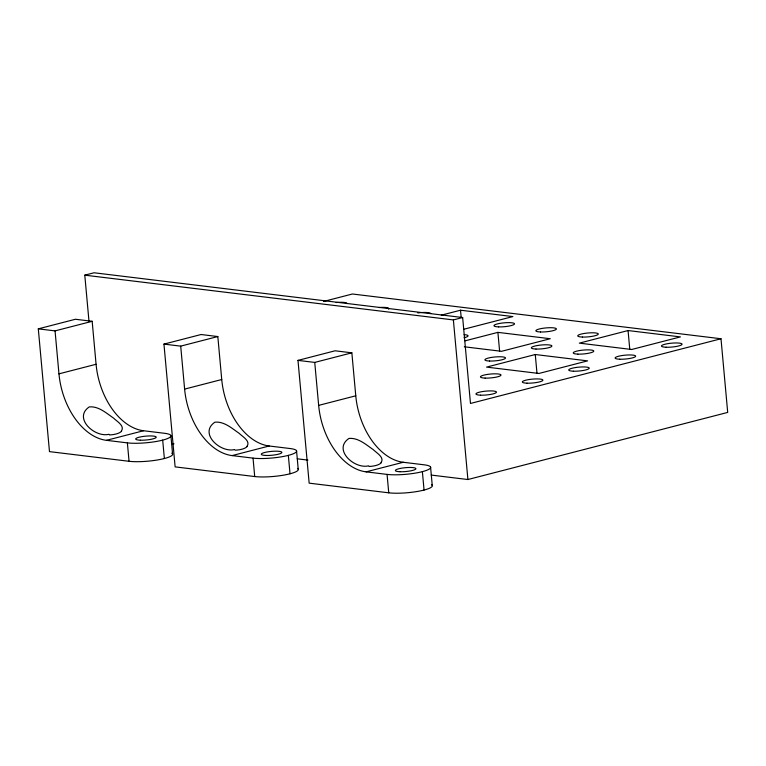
<?xml version="1.0" encoding="UTF-8"?>
<svg xmlns="http://www.w3.org/2000/svg" width="766" height="766" viewBox="0 0 766 766"><rect width="100%" height="100%" fill="white"/><g stroke="black" fill="none" stroke-linecap="round" stroke-linejoin="round"><path stroke-width="1.15" d="M121.344 431.095C125.222 425.848 116.623 421.233 113.492 418.054C106.282 413.113 98.575 406.018 89.249 406.909C72.904 417.968 94.678 437.884 108.963 434.293M246.997 446.348C250.875 441.101 242.276 436.486 239.145 433.317C231.935 428.366 224.227 421.271 214.901 422.171C198.557 433.23 220.33 453.137 234.616 449.546M381.028 462.626C384.905 457.379 376.307 452.763 373.176 449.585C365.976 444.644 358.258 437.549 348.942 438.439C332.597 449.508 354.361 469.414 368.657 465.824M89.019 321.624L84.787 275.166L94.065 272.773L462.654 317.526L470.477 403.462L720.998 338.754L727.7 412.414L467.902 479.526L431.162 475.064M171.795 453.166A25.106 4.701 -5.2 0 1 159.51 459.6A25.106 4.701 -5.2 0 1 129.052 461.285L49.474 451.624L38.3 328.853L75.413 319.259L92.169 321.299L96.076 364.271A62.755 40.521 75.5 0 0 143.548 430.741L164.489 433.288A25.106 4.701 -5.2 0 1 162.689 440.115L164.364 458.528M38.3 328.853L55.056 330.883L92.169 321.299M323.549 301.459L352.408 294L720.998 338.754M297.447 468.428A25.106 4.701 -5.2 0 1 285.163 474.863A25.106 4.701 -5.2 0 1 254.714 476.548L175.127 466.877L163.953 344.106L201.065 334.522L217.822 336.552L221.738 379.524A62.755 40.521 75.5 0 0 269.201 445.994L290.151 448.541A25.106 4.701 -5.2 0 1 288.342 455.368L290.017 473.781M55.056 330.883L58.963 373.856L96.076 364.271M163.953 344.106L180.709 346.136L217.822 336.552M441.264 315.18L460.519 310.211L512.875 316.569L464.167 329.15M180.709 346.136L184.616 389.109L221.738 379.524M84.787 275.166L453.376 319.92L462.654 317.526M431.478 484.696A25.106 4.701 -5.2 0 1 419.194 491.13A25.106 4.701 -5.2 0 1 388.745 492.816L309.158 483.155L297.984 360.384L335.106 350.79L351.853 352.829L355.769 395.802A62.755 40.521 75.5 0 0 403.242 462.271L424.182 464.818A25.106 4.701 -5.2 0 1 422.382 471.645L424.058 490.058M297.984 360.384L314.74 362.414L351.853 352.829M465.048 340.851L497.9 332.367L550.256 338.725L501.538 351.307L464.311 346.787M58.963 373.856A62.755 40.521 75.5 0 0 106.436 440.326L143.548 430.741M314.74 362.414L318.656 405.386L355.769 395.802M535.271 354.524L486.563 367.106L538.919 373.463L587.627 360.872L535.271 354.524L536.995 373.396M628.063 330.548L579.345 343.139L631.701 349.488L680.419 336.906L628.063 330.548L629.776 349.43M184.616 389.109A62.755 40.521 75.5 0 0 232.088 455.588L269.201 445.994M318.656 405.386A62.755 40.521 75.5 0 0 366.119 471.856L403.242 462.271M171.613 443.552L173.978 443.84M297.237 458.805L307.903 460.098M106.436 440.326L127.376 442.872A25.106 4.701 -5.2 0 0 162.689 440.115M232.088 455.588L253.039 458.125A25.106 4.701 -5.2 0 0 288.342 455.368M366.119 471.856L387.069 474.403A25.106 4.701 -5.2 0 0 422.382 471.645M497.9 332.367L499.614 351.24M460.519 310.211L461.161 317.287M453.376 319.92L467.902 479.526M430.588 467.164L432.263 485.587M387.069 474.403L388.745 492.816M296.557 450.896L298.233 469.309M253.039 458.125L254.714 476.548M170.904 435.634L172.58 454.056M127.376 442.872L129.052 461.285M247.303 446.415A18.413 7.114 4.8 0 1 235.095 450.197M121.641 431.153A18.413 7.114 4.8 0 1 109.442 434.935M381.334 462.683A18.413 7.114 4.8 0 1 369.126 466.465M417.834 312.94A10.351 1.944 -5.2 0 1 430.76 313.591M379.093 307.52A10.351 1.944 -5.2 0 1 388.544 309.129M336.15 302.522A10.351 1.944 -5.2 0 1 346.988 303.614M464.1 334.656A10.351 1.944 -5.2 0 1 464.033 337.758M265.984 455.464A10.351 1.944 -5.2 0 0 281.888 452.534A10.351 1.944 -5.2 0 0 266.894 452.007A10.351 1.944 -5.2 0 0 265.984 455.464M140.331 440.201A10.351 1.944 -5.2 0 0 156.235 437.271A10.351 1.944 -5.2 0 0 141.241 436.754A10.351 1.944 -5.2 0 0 140.331 440.201M400.015 471.732A10.351 1.944 -5.2 0 0 415.919 468.802A10.351 1.944 -5.2 0 0 400.934 468.285A10.351 1.944 -5.2 0 0 400.015 471.732M666.161 347.237A10.351 1.944 -5.2 0 0 682.066 344.307A10.351 1.944 -5.2 0 0 667.071 343.781A10.351 1.944 -5.2 0 0 666.161 347.237M582.39 337.059A10.351 1.944 -5.2 0 0 598.294 334.129A10.351 1.944 -5.2 0 0 583.299 333.612A10.351 1.944 -5.2 0 0 582.39 337.059M540.509 331.975A10.351 1.944 -5.2 0 0 556.413 329.045A10.351 1.944 -5.2 0 0 541.418 328.528A10.351 1.944 -5.2 0 0 540.509 331.975M498.618 326.89A10.351 1.944 -5.2 0 0 514.522 323.961A10.351 1.944 -5.2 0 0 499.528 323.444A10.351 1.944 -5.2 0 0 498.618 326.89M619.771 359.216A10.351 1.944 -5.2 0 0 635.675 356.286A10.351 1.944 -5.2 0 0 620.68 355.769A10.351 1.944 -5.2 0 0 619.771 359.216M577.88 354.131A10.351 1.944 -5.2 0 0 593.794 351.201A10.351 1.944 -5.2 0 0 578.799 350.684A10.351 1.944 -5.2 0 0 577.88 354.131M535.999 349.047A10.351 1.944 -5.2 0 0 551.903 346.117A10.351 1.944 -5.2 0 0 536.909 345.6A10.351 1.944 -5.2 0 0 535.999 349.047M573.38 371.204A10.351 1.944 -5.2 0 0 589.284 368.274A10.351 1.944 -5.2 0 0 574.289 367.757A10.351 1.944 -5.2 0 0 573.38 371.204M489.608 361.035A10.351 1.944 -5.2 0 0 505.512 358.095A10.351 1.944 -5.2 0 0 490.518 357.578A10.351 1.944 -5.2 0 0 489.608 361.035M526.979 383.182A10.351 1.944 -5.2 0 0 542.893 380.252A10.351 1.944 -5.2 0 0 527.898 379.735A10.351 1.944 -5.2 0 0 526.979 383.182M485.098 378.098A10.351 1.944 -5.2 0 0 501.002 375.168A10.351 1.944 -5.2 0 0 486.008 374.651A10.351 1.944 -5.2 0 0 485.098 378.098M480.588 395.17A10.351 1.944 -5.2 0 0 496.492 392.24A10.351 1.944 -5.2 0 0 481.498 391.723A10.351 1.944 -5.2 0 0 480.588 395.17"/></g></svg>
